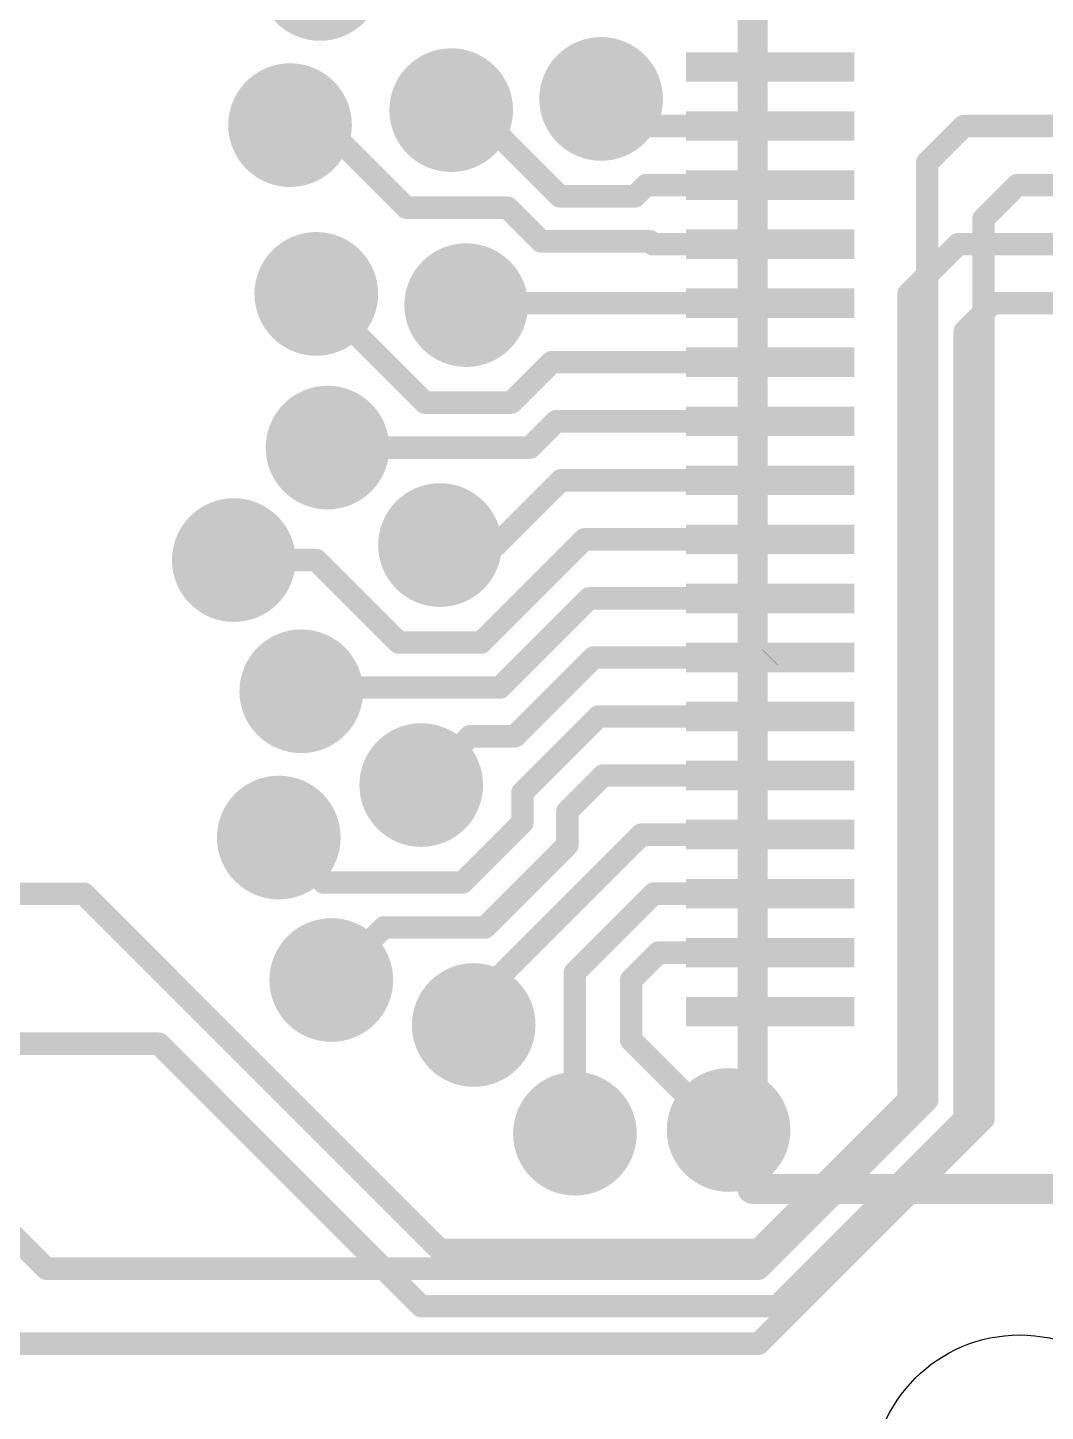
# Model space of a CAD drawing. Extents: x -22 to 88, y -20 to 45.
# Drawn here: x 18.29 to 25.18, y 6.27 to 15.65 of the extents above; entities that cross this region are included whole.
import ezdxf

# ---------------------------------------------------------------- set-up
doc = ezdxf.new("R2010")
doc.units = 0
for name, color, linetype in [('1', 12, 'CONTINUOUS'), ('16', 132, 'CONTINUOUS'), ('18', 110, 'CONTINUOUS'), ('20', 53, 'CONTINUOUS'), ('21', 41, 'CONTINUOUS'), ('22', 40, 'CONTINUOUS')]:
    doc.layers.add(name, color=color, linetype=linetype)

# ---------------------------------------------------------------- blocks, each defined once
blk = doc.blocks.new('RECT')
blk.add_solid([(-0.5, -0.5), (0.5, -0.5), (-0.5, 0.5), (0.5, 0.5)])
blk = doc.blocks.new('ROUNDV')
at = {"const_width": 0.5}
blk.add_lwpolyline([(0, -0.25, 1), (0, 0.25, 1), (0, -0.25)], format="xyb", dxfattribs=at)

msp = doc.modelspace()

# ---------------------------------------------------------------- linework, layer by layer
at = {"layer": '1', "const_width": 0.1524}
for points in [[(22.3582, 14.9798), (22.1742, 15.1638)], [(21.3106, 15.0876), (21.1582, 15.0876)], [(21.8948, 14.5034), (21.3106, 15.0876)], [(20.2946, 14.986), (20.066, 14.986)], [(20.8534, 14.4272), (20.2946, 14.986)], [(23.32, 14.9798), (22.3582, 14.9798)], [(22.4792, 14.5798), (22.4028, 14.5034)], [(23.32, 14.5798), (22.4792, 14.5798)], [(22.4028, 14.5034), (21.8948, 14.5034)], [(21.5392, 14.4272), (20.8534, 14.4272)], [(21.7678, 14.1986), (21.5392, 14.4272)], [(22.5044, 14.1986), (21.7678, 14.1986)], [(22.5232, 14.1798), (22.5044, 14.1986)], [(23.32, 14.1798), (22.5232, 14.1798)], [(24.257, 13.843), (24.5938, 14.1798)], [(24.5938, 14.1798), (25.96, 14.1798)], [(20.9804, 13.1064), (20.2438, 13.843)], [(24.257, 8.382), (24.257, 13.843)], [(21.2598, 13.7668), (21.2728, 13.7798)], [(21.2728, 13.7798), (23.32, 13.7798)], [(24.638, 13.589), (24.8288, 13.7798)], [(24.8288, 13.7798), (25.96, 13.7798)], [(24.638, 8.255), (24.638, 13.589)], [(21.838, 13.3798), (21.5646, 13.1064)], [(23.32, 13.3798), (21.838, 13.3798)], [(21.5646, 13.1064), (20.9804, 13.1064)], [(21.8698, 12.9798), (21.6916, 12.8016)], [(23.32, 12.9798), (21.8698, 12.9798)], [(21.6916, 12.8016), (20.32, 12.8016)], [(21.463, 12.1412), (21.9016, 12.5798)], [(21.9016, 12.5798), (23.32, 12.5798)], [(21.082, 12.1412), (21.463, 12.1412)], [(22.0604, 12.1798), (21.3614, 11.4808)], [(23.32, 12.1798), (22.0604, 12.1798)], [(20.2438, 12.0396), (19.685, 12.0396)], [(20.8026, 11.4808), (20.2438, 12.0396)], [(22.0922, 11.7798), (21.4884, 11.176)], [(23.32, 11.7798), (22.0922, 11.7798)], [(21.3614, 11.4808), (20.8026, 11.4808)], [(22.124, 11.3798), (21.59, 10.8458)], [(23.32, 11.3798), (22.124, 11.3798)], [(20.1676, 11.176), (20.1422, 11.1506)], [(21.4884, 11.176), (20.1676, 11.176)], [(22.1558, 10.9798), (21.6408, 10.4648)], [(23.32, 10.9798), (22.1558, 10.9798)], [(21.2852, 10.8458), (20.955, 10.5156)], [(21.59, 10.8458), (21.2852, 10.8458)], [(22.1876, 10.5798), (21.9456, 10.3378)], [(23.32, 10.5798), (22.1876, 10.5798)], [(21.6408, 10.4648), (21.6408, 10.2616)], [(21.9456, 10.3378), (21.9456, 10.1092)], [(21.6408, 10.2616), (21.2344, 9.8552)], [(20.2946, 9.8552), (19.9898, 10.16)], [(21.3106, 9.0424), (22.448, 10.1798)], [(22.448, 10.1798), (23.32, 10.1798)], [(21.9456, 10.1092), (21.3868, 9.5504)], [(17.653, 9.779), (18.669, 9.779)], [(18.669, 9.779), (21.082, 7.366)], [(21.2344, 9.8552), (20.2946, 9.8552)], [(21.9964, 9.2456), (22.5306, 9.7798)], [(22.5306, 9.7798), (23.32, 9.7798)], [(20.701, 9.5504), (20.3454, 9.1948)], [(21.3868, 9.5504), (20.701, 9.5504)], [(22.5624, 9.3798), (22.3774, 9.1948)], [(23.32, 9.3798), (22.5624, 9.3798)], [(21.9964, 8.1534), (21.9964, 9.2456)], [(22.3774, 9.1948), (22.3774, 8.7884)], [(21.3106, 8.89), (21.3106, 9.0424)], [(17.4498, 8.763), (19.177, 8.763)], [(19.177, 8.763), (20.955, 6.985)], [(22.3774, 8.7884), (22.987, 8.1788)], [(23.241, 7.366), (24.257, 8.382)], [(22.987, 8.1788), (23.0378, 8.1788)], [(23.368, 6.985), (24.638, 8.255)], [(21.082, 7.366), (23.241, 7.366)], [(20.955, 6.985), (23.368, 6.985)]]:
    msp.add_lwpolyline(points, dxfattribs=at)
at = {"layer": '1', "const_width": 0.0762}
for points in [[(22.2011, 15.1907, 1), (22.1473, 15.1369)], [(21.1582, 15.1257, 1), (21.1582, 15.0495)], [(21.3375, 15.1145, 1), (21.2837, 15.0607)], [(21.3106, 15.0495, 1), (21.3106, 15.1257)], [(20.066, 15.0241, 1), (20.066, 14.9479)], [(20.3215, 15.0129, 1), (20.2677, 14.9591)], [(20.2946, 14.9479, 1), (20.2946, 15.0241)], [(22.3582, 15.0179, 1), (22.3582, 14.9417)], [(22.3313, 14.9529, 1), (22.3851, 15.0067)], [(23.32, 14.9417, 1), (23.32, 15.0179)], [(22.4792, 14.6179, 1), (22.4792, 14.5417)], [(22.5061, 14.5529, 1), (22.4523, 14.6067)], [(23.32, 14.5417, 1), (23.32, 14.6179)], [(21.8948, 14.5415, 1), (21.8948, 14.4653)], [(21.8679, 14.4765, 1), (21.9217, 14.5303)], [(22.3759, 14.5303, 1), (22.4297, 14.4765)], [(22.4028, 14.4653, 1), (22.4028, 14.5415)], [(20.8534, 14.4653, 1), (20.8534, 14.3891)], [(20.8265, 14.4003, 1), (20.8803, 14.4541)], [(21.5661, 14.4541, 1), (21.5123, 14.4003)], [(21.5392, 14.3891, 1), (21.5392, 14.4653)], [(21.7678, 14.2367, 1), (21.7678, 14.1605)], [(21.7409, 14.1717, 1), (21.7947, 14.2255)], [(22.5313, 14.2255, 1), (22.4775, 14.1717)], [(22.5232, 14.2179, 1), (22.5232, 14.1417)], [(22.5044, 14.1605, 1), (22.5044, 14.2367)], [(23.32, 14.1417, 1), (23.32, 14.2179)], [(24.5938, 14.2179, 1), (24.5938, 14.1417)], [(24.6207, 14.1529, 1), (24.5669, 14.2067)], [(22.4963, 14.1529, 1), (22.5501, 14.2067)], [(20.2707, 13.8699, 1), (20.2169, 13.8161)], [(24.2951, 13.843, 1), (24.2189, 13.843)], [(24.2301, 13.8699, 1), (24.2839, 13.8161)], [(21.2329, 13.7937, 1), (21.2867, 13.7399)], [(21.2728, 13.8179, 1), (21.2728, 13.7417)], [(21.2997, 13.7529, 1), (21.2459, 13.8067)], [(23.32, 13.7417, 1), (23.32, 13.8179)], [(24.8288, 13.8179, 1), (24.8288, 13.7417)], [(24.8557, 13.7529, 1), (24.8019, 13.8067)], [(24.6761, 13.589, 1), (24.5999, 13.589)], [(24.6111, 13.6159, 1), (24.6649, 13.5621)], [(21.838, 13.4179, 1), (21.838, 13.3417)], [(21.8649, 13.3529, 1), (21.8111, 13.4067)], [(23.32, 13.3417, 1), (23.32, 13.4179)], [(20.9804, 13.1445, 1), (20.9804, 13.0683)], [(20.9535, 13.0795, 1), (21.0073, 13.1333)], [(21.5377, 13.1333, 1), (21.5915, 13.0795)], [(21.5646, 13.0683, 1), (21.5646, 13.1445)], [(21.8698, 13.0179, 1), (21.8698, 12.9417)], [(21.8967, 12.9529, 1), (21.8429, 13.0067)], [(23.32, 12.9417, 1), (23.32, 13.0179)], [(20.32, 12.8397, 1), (20.32, 12.7635)], [(21.6647, 12.8285, 1), (21.7185, 12.7747)], [(21.6916, 12.7635, 1), (21.6916, 12.8397)], [(21.9016, 12.6179, 1), (21.9016, 12.5417)], [(21.9285, 12.5529, 1), (21.8747, 12.6067)], [(23.32, 12.5417, 1), (23.32, 12.6179)], [(21.082, 12.1793, 1), (21.082, 12.1031)], [(21.4361, 12.1681, 1), (21.4899, 12.1143)], [(21.463, 12.1031, 1), (21.463, 12.1793)], [(22.0604, 12.2179, 1), (22.0604, 12.1417)], [(22.0873, 12.1529, 1), (22.0335, 12.2067)], [(23.32, 12.1417, 1), (23.32, 12.2179)], [(19.685, 12.0777, 1), (19.685, 12.0015)], [(20.2707, 12.0665, 1), (20.2169, 12.0127)], [(20.2438, 12.0015, 1), (20.2438, 12.0777)], [(22.0922, 11.8179, 1), (22.0922, 11.7417)], [(22.1191, 11.7529, 1), (22.0653, 11.8067)], [(23.32, 11.7417, 1), (23.32, 11.8179)], [(20.8026, 11.5189, 1), (20.8026, 11.4427)], [(20.7757, 11.4539, 1), (20.8295, 11.5077)], [(21.3345, 11.5077, 1), (21.3883, 11.4539)], [(21.3614, 11.4427, 1), (21.3614, 11.5189)], [(22.124, 11.4179, 1), (22.124, 11.3417)], [(22.1509, 11.3529, 1), (22.0971, 11.4067)], [(23.32, 11.3417, 1), (23.32, 11.4179)], [(20.1676, 11.2141, 1), (20.1676, 11.1379)], [(20.1945, 11.1491, 1), (20.1407, 11.2029)], [(21.4884, 11.1379, 1), (21.4884, 11.2141)], [(20.1153, 11.1775, 1), (20.1691, 11.1237)], [(21.4615, 11.2029, 1), (21.5153, 11.1491)], [(22.1558, 11.0179, 1), (22.1558, 10.9417)], [(22.1827, 10.9529, 1), (22.1289, 11.0067)], [(23.32, 10.9417, 1), (23.32, 11.0179)], [(21.2852, 10.8839, 1), (21.2852, 10.8077)], [(21.3121, 10.8189, 1), (21.2583, 10.8727)], [(21.5631, 10.8727, 1), (21.6169, 10.8189)], [(21.59, 10.8077, 1), (21.59, 10.8839)], [(22.1876, 10.6179, 1), (22.1876, 10.5417)], [(22.2145, 10.5529, 1), (22.1607, 10.6067)], [(23.32, 10.5417, 1), (23.32, 10.6179)], [(20.9281, 10.5425, 1), (20.9819, 10.4887)], [(21.6789, 10.4648, 1), (21.6027, 10.4648)], [(21.6139, 10.4917, 1), (21.6677, 10.4379)], [(21.9837, 10.3378, 1), (21.9075, 10.3378)], [(21.6677, 10.2347, 1), (21.6139, 10.2885)], [(21.9187, 10.3647, 1), (21.9725, 10.3109)], [(20.0167, 10.1869, 1), (19.9629, 10.1331)], [(21.6027, 10.2616, 1), (21.6789, 10.2616)], [(22.448, 10.2179, 1), (22.448, 10.1417)], [(22.4749, 10.1529, 1), (22.4211, 10.2067)], [(23.32, 10.1417, 1), (23.32, 10.2179)], [(21.9075, 10.1092, 1), (21.9837, 10.1092)], [(21.9725, 10.0823, 1), (21.9187, 10.1361)], [(18.6959, 9.8059, 1), (18.6421, 9.7521)], [(18.669, 9.7409, 1), (18.669, 9.8171)], [(20.2946, 9.8933, 1), (20.2946, 9.8171)], [(20.2677, 9.8283, 1), (20.3215, 9.8821)], [(21.2075, 9.8821, 1), (21.2613, 9.8283)], [(21.2344, 9.8171, 1), (21.2344, 9.8933)], [(22.5306, 9.8179, 1), (22.5306, 9.7417)], [(22.5575, 9.7529, 1), (22.5037, 9.8067)], [(23.32, 9.7417, 1), (23.32, 9.8179)], [(20.701, 9.5885, 1), (20.701, 9.5123)], [(20.7279, 9.5235, 1), (20.6741, 9.5773)], [(21.3599, 9.5773, 1), (21.4137, 9.5235)], [(21.3868, 9.5123, 1), (21.3868, 9.5885)], [(22.5624, 9.4179, 1), (22.5624, 9.3417)], [(22.5893, 9.3529, 1), (22.5355, 9.4067)], [(23.32, 9.3417, 1), (23.32, 9.4179)], [(22.0345, 9.2456, 1), (21.9583, 9.2456)], [(21.9695, 9.2725, 1), (22.0233, 9.2187)], [(20.3185, 9.2217, 1), (20.3723, 9.1679)], [(22.4155, 9.1948, 1), (22.3393, 9.1948)], [(22.3505, 9.2217, 1), (22.4043, 9.1679)], [(21.3487, 9.0424, 1), (21.2725, 9.0424)], [(21.2837, 9.0693, 1), (21.3375, 9.0155)], [(21.2725, 8.89, 1), (21.3487, 8.89)], [(19.2039, 8.7899, 1), (19.1501, 8.7361)], [(19.177, 8.7249, 1), (19.177, 8.8011)], [(22.3393, 8.7884, 1), (22.4155, 8.7884)], [(22.4043, 8.8153, 1), (22.3505, 8.7615)], [(24.2839, 8.3551, 1), (24.2301, 8.4089)], [(24.2189, 8.382, 1), (24.2951, 8.382)], [(22.987, 8.2169, 1), (22.987, 8.1407)], [(23.0378, 8.1407, 1), (23.0378, 8.2169)], [(24.5999, 8.255, 1), (24.6761, 8.255)], [(24.6649, 8.2281, 1), (24.6111, 8.2819)], [(21.9583, 8.1534, 1), (22.0345, 8.1534)], [(22.9601, 8.1519, 1), (23.0139, 8.2057)], [(21.082, 7.4041, 1), (21.082, 7.3279)], [(21.0551, 7.3391, 1), (21.1089, 7.3929)], [(23.2141, 7.3929, 1), (23.2679, 7.3391)], [(23.241, 7.3279, 1), (23.241, 7.4041)], [(20.955, 7.0231, 1), (20.955, 6.9469)], [(20.9281, 6.9581, 1), (20.9819, 7.0119)], [(23.3411, 7.0119, 1), (23.3949, 6.9581)], [(23.368, 6.9469, 1), (23.368, 7.0231)]]:
    msp.add_lwpolyline(points, format="xyb", dxfattribs=at)
at = {"layer": '16', "const_width": 0.1524}
for points in [[(22.1742, 15.1638), (22.358, 14.98)], [(21.1582, 15.0876), (21.3106, 15.0876)], [(21.3106, 15.0876), (21.8948, 14.5034)], [(20.066, 14.986), (20.2946, 14.986)], [(20.2946, 14.986), (20.8534, 14.4272)], [(22.358, 14.98), (23.32, 14.98)], [(24.384, 14.732), (24.632, 14.98)], [(25.96, 14.98), (24.632, 14.98)], [(24.384, 8.382), (24.384, 14.732)], [(22.4028, 14.5034), (22.479, 14.5796)], [(22.479, 14.5796), (23.3196, 14.5796)], [(23.3196, 14.5796), (23.32, 14.58)], [(24.994, 14.58), (24.765, 14.351)], [(25.96, 14.58), (24.994, 14.58)], [(21.8948, 14.5034), (22.4028, 14.5034)], [(20.8534, 14.4272), (21.5392, 14.4272)], [(21.5392, 14.4272), (21.7678, 14.1986)], [(24.765, 8.255), (24.765, 14.351)], [(21.7678, 14.1986), (22.5044, 14.1986)], [(22.5044, 14.1986), (22.523, 14.18)], [(22.523, 14.18), (23.32, 14.18)], [(20.2438, 13.843), (20.9804, 13.1064)], [(21.273, 13.78), (21.2598, 13.7668)], [(23.32, 13.78), (21.273, 13.78)], [(21.5646, 13.1064), (21.8382, 13.38)], [(21.8382, 13.38), (23.32, 13.38)], [(20.9804, 13.1064), (21.5646, 13.1064)], [(21.6916, 12.8016), (21.87, 12.98)], [(21.87, 12.98), (23.32, 12.98)], [(20.32, 12.8016), (21.6916, 12.8016)], [(21.9018, 12.58), (21.463, 12.1412)], [(23.32, 12.58), (21.9018, 12.58)], [(21.463, 12.1412), (21.082, 12.1412)], [(21.3614, 11.4808), (22.0606, 12.18)], [(22.0606, 12.18), (23.32, 12.18)], [(19.685, 12.0396), (20.2438, 12.0396)], [(20.2438, 12.0396), (20.8026, 11.4808)], [(21.4884, 11.176), (22.0924, 11.78)], [(22.0924, 11.78), (23.32, 11.78)], [(20.8026, 11.4808), (21.3614, 11.4808)], [(21.59, 10.8458), (22.1234, 11.3792)], [(22.1234, 11.3792), (23.3192, 11.3792)], [(23.3192, 11.3792), (23.32, 11.38)], [(20.1422, 11.1506), (20.1676, 11.176)], [(20.1676, 11.176), (21.4884, 11.176)], [(14.732, 10.922), (18.415, 7.239)], [(21.6408, 10.4648), (22.156, 10.98)], [(22.156, 10.98), (23.32, 10.98)], [(20.955, 10.5156), (21.2852, 10.8458)], [(21.2852, 10.8458), (21.59, 10.8458)], [(21.9456, 10.3378), (22.1878, 10.58)], [(22.1878, 10.58), (23.32, 10.58)], [(21.6408, 10.2616), (21.6408, 10.4648)], [(21.9456, 10.1092), (21.9456, 10.3378)], [(21.2344, 9.8552), (21.6408, 10.2616)], [(19.9898, 10.16), (20.2946, 9.8552)], [(22.4482, 10.18), (21.3106, 9.0424)], [(23.32, 10.18), (22.4482, 10.18)], [(21.3868, 9.5504), (21.9456, 10.1092)], [(20.2946, 9.8552), (21.2344, 9.8552)], [(22.5308, 9.78), (21.9964, 9.2456)], [(23.32, 9.78), (22.5308, 9.78)], [(20.3454, 9.1948), (20.701, 9.5504)], [(20.701, 9.5504), (21.3868, 9.5504)], [(22.3774, 9.1948), (22.5626, 9.38)], [(22.5626, 9.38), (23.32, 9.38)], [(21.9964, 9.2456), (21.9964, 8.1534)], [(22.3774, 8.7884), (22.3774, 9.1948)], [(21.3106, 9.0424), (21.3106, 8.89)], [(22.987, 8.1788), (22.3774, 8.7884)], [(23.241, 7.239), (24.384, 8.382)], [(23.0378, 8.1788), (22.987, 8.1788)], [(23.241, 6.731), (24.765, 8.255)], [(18.415, 7.239), (23.241, 7.239)], [(16.383, 6.731), (23.241, 6.731)]]:
    msp.add_lwpolyline(points, dxfattribs=at)
at = {"layer": '16', "const_width": 0.0762}
for points in [[(22.2011, 15.1907, 1), (22.1473, 15.1369)], [(21.1582, 15.1257, 1), (21.1582, 15.0495)], [(21.3375, 15.1145, 1), (21.2837, 15.0607)], [(21.3106, 15.0495, 1), (21.3106, 15.1257)], [(20.066, 15.0241, 1), (20.066, 14.9479)], [(20.3215, 15.0129, 1), (20.2677, 14.9591)], [(20.2946, 14.9479, 1), (20.2946, 15.0241)], [(22.358, 15.0181, 1), (22.358, 14.9419)], [(22.3311, 14.9531, 1), (22.3849, 15.0069)], [(23.32, 14.9419, 1), (23.32, 15.0181)], [(24.632, 15.0181, 1), (24.632, 14.9419)], [(24.6589, 14.9531, 1), (24.6051, 15.0069)], [(24.4221, 14.732, 1), (24.3459, 14.732)], [(24.3571, 14.7589, 1), (24.4109, 14.7051)], [(22.479, 14.6177, 1), (22.479, 14.5415)], [(22.5059, 14.5527, 1), (22.4521, 14.6065)], [(23.2927, 14.6065, 1), (23.3465, 14.5527)], [(23.3469, 14.5531, 1), (23.2931, 14.6069)], [(23.3196, 14.5415, 1), (23.3196, 14.6177)], [(24.994, 14.6181, 1), (24.994, 14.5419)], [(25.0209, 14.5531, 1), (24.9671, 14.6069)], [(21.8948, 14.5415, 1), (21.8948, 14.4653)], [(21.8679, 14.4765, 1), (21.9217, 14.5303)], [(22.3759, 14.5303, 1), (22.4297, 14.4765)], [(22.4028, 14.4653, 1), (22.4028, 14.5415)], [(20.8534, 14.4653, 1), (20.8534, 14.3891)], [(20.8265, 14.4003, 1), (20.8803, 14.4541)], [(21.5661, 14.4541, 1), (21.5123, 14.4003)], [(21.5392, 14.3891, 1), (21.5392, 14.4653)], [(24.8031, 14.351, 1), (24.7269, 14.351)], [(24.7381, 14.3779, 1), (24.7919, 14.3241)], [(21.7678, 14.2367, 1), (21.7678, 14.1605)], [(21.7409, 14.1717, 1), (21.7947, 14.2255)], [(22.5313, 14.2255, 1), (22.4775, 14.1717)], [(22.523, 14.2181, 1), (22.523, 14.1419)], [(22.5044, 14.1605, 1), (22.5044, 14.2367)], [(23.32, 14.1419, 1), (23.32, 14.2181)], [(22.4961, 14.1531, 1), (22.5499, 14.2069)], [(20.2707, 13.8699, 1), (20.2169, 13.8161)], [(21.2329, 13.7937, 1), (21.2867, 13.7399)], [(21.273, 13.8181, 1), (21.273, 13.7419)], [(21.2999, 13.7531, 1), (21.2461, 13.8069)], [(23.32, 13.7419, 1), (23.32, 13.8181)], [(21.8382, 13.4181, 1), (21.8382, 13.3419)], [(21.8651, 13.3531, 1), (21.8113, 13.4069)], [(23.32, 13.3419, 1), (23.32, 13.4181)], [(20.9804, 13.1445, 1), (20.9804, 13.0683)], [(20.9535, 13.0795, 1), (21.0073, 13.1333)], [(21.5377, 13.1333, 1), (21.5915, 13.0795)], [(21.5646, 13.0683, 1), (21.5646, 13.1445)], [(21.87, 13.0181, 1), (21.87, 12.9419)], [(21.8969, 12.9531, 1), (21.8431, 13.0069)], [(23.32, 12.9419, 1), (23.32, 13.0181)], [(20.32, 12.8397, 1), (20.32, 12.7635)], [(21.6647, 12.8285, 1), (21.7185, 12.7747)], [(21.6916, 12.7635, 1), (21.6916, 12.8397)], [(21.9018, 12.6181, 1), (21.9018, 12.5419)], [(21.9287, 12.5531, 1), (21.8749, 12.6069)], [(23.32, 12.5419, 1), (23.32, 12.6181)], [(21.082, 12.1793, 1), (21.082, 12.1031)], [(21.4361, 12.1681, 1), (21.4899, 12.1143)], [(21.463, 12.1031, 1), (21.463, 12.1793)], [(22.0606, 12.2181, 1), (22.0606, 12.1419)], [(22.0875, 12.1531, 1), (22.0337, 12.2069)], [(23.32, 12.1419, 1), (23.32, 12.2181)], [(19.685, 12.0777, 1), (19.685, 12.0015)], [(20.2707, 12.0665, 1), (20.2169, 12.0127)], [(20.2438, 12.0015, 1), (20.2438, 12.0777)], [(22.0924, 11.8181, 1), (22.0924, 11.7419)], [(22.1193, 11.7531, 1), (22.0655, 11.8069)], [(23.32, 11.7419, 1), (23.32, 11.8181)], [(20.8026, 11.5189, 1), (20.8026, 11.4427)], [(20.7757, 11.4539, 1), (20.8295, 11.5077)], [(21.3345, 11.5077, 1), (21.3883, 11.4539)], [(21.3614, 11.4427, 1), (21.3614, 11.5189)], [(22.1234, 11.4173, 1), (22.1234, 11.3411)], [(22.1503, 11.3523, 1), (22.0965, 11.4061)], [(23.2923, 11.4061, 1), (23.3461, 11.3523)], [(23.3469, 11.3531, 1), (23.2931, 11.4069)], [(23.3192, 11.3411, 1), (23.3192, 11.4173)], [(20.1676, 11.2141, 1), (20.1676, 11.1379)], [(20.1945, 11.1491, 1), (20.1407, 11.2029)], [(21.4884, 11.1379, 1), (21.4884, 11.2141)], [(20.1153, 11.1775, 1), (20.1691, 11.1237)], [(21.4615, 11.2029, 1), (21.5153, 11.1491)], [(22.156, 11.0181, 1), (22.156, 10.9419)], [(22.1829, 10.9531, 1), (22.1291, 11.0069)], [(23.32, 10.9419, 1), (23.32, 11.0181)], [(21.2852, 10.8839, 1), (21.2852, 10.8077)], [(21.3121, 10.8189, 1), (21.2583, 10.8727)], [(21.5631, 10.8727, 1), (21.6169, 10.8189)], [(21.59, 10.8077, 1), (21.59, 10.8839)], [(22.1878, 10.6181, 1), (22.1878, 10.5419)], [(22.2147, 10.5531, 1), (22.1609, 10.6069)], [(23.32, 10.5419, 1), (23.32, 10.6181)], [(20.9281, 10.5425, 1), (20.9819, 10.4887)], [(21.6789, 10.4648, 1), (21.6027, 10.4648)], [(21.6139, 10.4917, 1), (21.6677, 10.4379)], [(21.9837, 10.3378, 1), (21.9075, 10.3378)], [(21.6677, 10.2347, 1), (21.6139, 10.2885)], [(21.9187, 10.3647, 1), (21.9725, 10.3109)], [(20.0167, 10.1869, 1), (19.9629, 10.1331)], [(21.6027, 10.2616, 1), (21.6789, 10.2616)], [(22.4482, 10.2181, 1), (22.4482, 10.1419)], [(22.4751, 10.1531, 1), (22.4213, 10.2069)], [(23.32, 10.1419, 1), (23.32, 10.2181)], [(21.9075, 10.1092, 1), (21.9837, 10.1092)], [(21.9725, 10.0823, 1), (21.9187, 10.1361)], [(20.2946, 9.8933, 1), (20.2946, 9.8171)], [(20.2677, 9.8283, 1), (20.3215, 9.8821)], [(21.2075, 9.8821, 1), (21.2613, 9.8283)], [(21.2344, 9.8171, 1), (21.2344, 9.8933)], [(22.5308, 9.8181, 1), (22.5308, 9.7419)], [(22.5577, 9.7531, 1), (22.5039, 9.8069)], [(23.32, 9.7419, 1), (23.32, 9.8181)], [(20.701, 9.5885, 1), (20.701, 9.5123)], [(20.7279, 9.5235, 1), (20.6741, 9.5773)], [(21.3599, 9.5773, 1), (21.4137, 9.5235)], [(21.3868, 9.5123, 1), (21.3868, 9.5885)], [(22.5626, 9.4181, 1), (22.5626, 9.3419)], [(22.5895, 9.3531, 1), (22.5357, 9.4069)], [(23.32, 9.3419, 1), (23.32, 9.4181)], [(22.0345, 9.2456, 1), (21.9583, 9.2456)], [(21.9695, 9.2725, 1), (22.0233, 9.2187)], [(20.3185, 9.2217, 1), (20.3723, 9.1679)], [(22.4155, 9.1948, 1), (22.3393, 9.1948)], [(22.3505, 9.2217, 1), (22.4043, 9.1679)], [(21.3487, 9.0424, 1), (21.2725, 9.0424)], [(21.2837, 9.0693, 1), (21.3375, 9.0155)], [(21.2725, 8.89, 1), (21.3487, 8.89)], [(22.3393, 8.7884, 1), (22.4155, 8.7884)], [(22.4043, 8.8153, 1), (22.3505, 8.7615)], [(24.4109, 8.3551, 1), (24.3571, 8.4089)], [(24.3459, 8.382, 1), (24.4221, 8.382)], [(22.987, 8.2169, 1), (22.987, 8.1407)], [(23.0378, 8.1407, 1), (23.0378, 8.2169)], [(24.7269, 8.255, 1), (24.8031, 8.255)], [(24.7919, 8.2281, 1), (24.7381, 8.2819)], [(21.9583, 8.1534, 1), (22.0345, 8.1534)], [(22.9601, 8.1519, 1), (23.0139, 8.2057)], [(18.415, 7.2771, 1), (18.415, 7.2009)], [(23.241, 7.2009, 1), (23.241, 7.2771)], [(18.3881, 7.2121, 1), (18.4419, 7.2659)], [(23.2141, 7.2659, 1), (23.2679, 7.2121)], [(23.2141, 6.7579, 1), (23.2679, 6.7041)], [(23.241, 6.6929, 1), (23.241, 6.7691)]]:
    msp.add_lwpolyline(points, format="xyb", dxfattribs=at)
at = {"layer": '20'}
msp.add_circle((25.01, 5.79), 1, dxfattribs=at)
at = {"layer": '21', "const_width": 0.2032}
for points in [[(23.2, 24.5798), (23.2, 7.7798)], [(23.2, 7.7798), (26.08, 7.7798)]]:
    msp.add_lwpolyline(points, dxfattribs=at)
at = {"layer": '21', "const_width": 0.1016}
for points in [[(23.2, 7.8306, 1), (23.2, 7.729)], [(23.1492, 7.7798, 1), (23.2508, 7.7798)]]:
    msp.add_lwpolyline(points, format="xyb", dxfattribs=at)
at = {"layer": '22', "const_width": 0.2032}
for points in [[(23.2, 24.58), (23.2, 7.78)], [(23.2, 7.78), (26.08, 7.78)]]:
    msp.add_lwpolyline(points, dxfattribs=at)
at = {"layer": '22', "const_width": 0.1016}
for points in [[(23.2, 7.8308, 1), (23.2, 7.7292)], [(23.1492, 7.78, 1), (23.2508, 7.78)]]:
    msp.add_lwpolyline(points, format="xyb", dxfattribs=at)

# ---------------------------------------------------------------- block references
at = {"layer": '1', "xscale": 0.2, "yscale": 1.14, "rotation": 90}
for p in [(23.32, 15.3798), (23.32, 14.9798), (23.32, 14.5798), (23.32, 14.1798), (23.32, 13.7798), (23.32, 13.3798), (23.32, 12.9798), (23.32, 12.5798), (23.32, 12.1798), (23.32, 11.7798), (23.32, 11.3798), (23.32, 10.9798), (23.32, 10.5798), (23.32, 10.1798), (23.32, 9.7798), (23.32, 9.3798), (23.32, 8.9798)]:
    msp.add_blockref('RECT', p, dxfattribs=at)
at = {"layer": '16', "xscale": 0.2, "yscale": 1.14, "rotation": 90}
for p in [(23.32, 15.38), (23.32, 14.98), (23.32, 14.58), (23.32, 14.18), (23.32, 13.78), (23.32, 13.38), (23.32, 12.98), (23.32, 12.58), (23.32, 12.18), (23.32, 11.78), (23.32, 11.38), (23.32, 10.98), (23.32, 10.58), (23.32, 10.18), (23.32, 9.78), (23.32, 9.38)]:
    msp.add_blockref('RECT', p, dxfattribs=at)
at = {"layer": '18', "xscale": 0.8382, "yscale": 0.8382}
for p in [(20.2692, 15.9766), (20.2692, 15.9766), (22.1742, 15.1638), (22.1742, 15.1638), (21.1582, 15.0876), (21.1582, 15.0876), (20.066, 14.986), (20.066, 14.986), (20.2438, 13.843), (20.2438, 13.843), (21.2598, 13.7668), (21.2598, 13.7668), (20.32, 12.8016), (20.32, 12.8016), (21.082, 12.1412), (21.082, 12.1412), (19.685, 12.0396), (19.685, 12.0396), (20.1422, 11.1506), (20.1422, 11.1506), (20.955, 10.5156), (20.955, 10.5156), (19.9898, 10.16), (19.9898, 10.16), (20.3454, 9.1948), (20.3454, 9.1948), (21.3106, 8.89), (21.3106, 8.89), (21.9964, 8.1534), (21.9964, 8.1534), (23.0378, 8.1788), (23.0378, 8.1788)]:
    msp.add_blockref('ROUNDV', p, dxfattribs=at)

doc.saveas('drawing.dxf')
